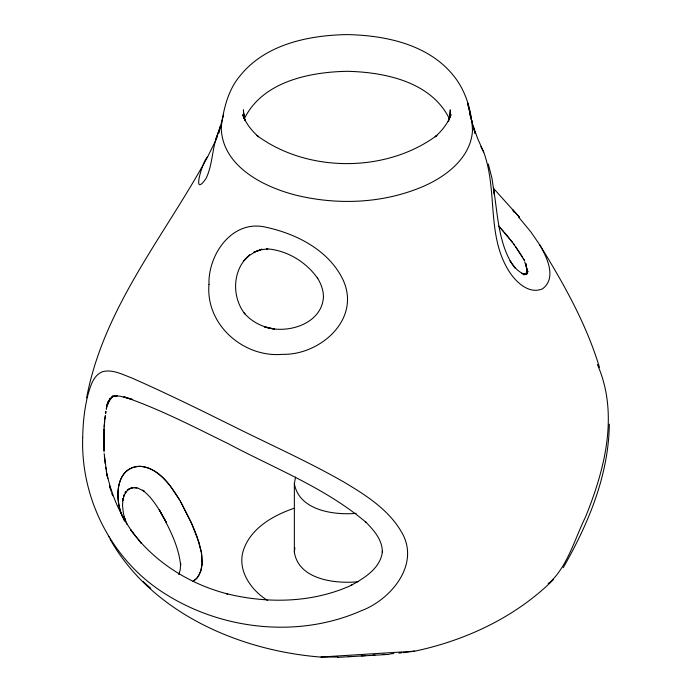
<?xml version="1.0" encoding="UTF-8"?>
<svg xmlns="http://www.w3.org/2000/svg" width="692" height="692" viewBox="0 0 692 692"><rect width="100%" height="100%" fill="white"/><g stroke="black" fill="none" stroke-linecap="round" stroke-linejoin="round"><path stroke-width="1.04" d="M609.315 424.161C608.692 475.317 588.321 523.887 563.245 567.656M450.042 116.991L450.293 109.829L449.791 115.685L448.304 121.481L451.02 114.69C447.897 123.375 442.032 130.745 435.164 136.791L436.894 135.407C386.352 173.009 307.369 173.009 256.827 135.407L258.557 136.791C251.689 130.745 245.816 123.375 242.693 114.69L245.029 120.512M104.025 429.005L103.964 450.483M104.059 428.305L104.051 451.876M358.023 581.738C335.542 583.996 298.572 579.74 294.351 552.112L294.351 483.518L295.553 477.073M294.351 552.112L294.887 547.804M104.129 427.353L104.769 420.009M104.146 427.042L104.648 421.203M243.947 118.116L244.276 114.223L243.956 116.187M104.873 419.144L105.236 416.143M104.855 419.283L105.072 417.388M105.193 416.446L105.314 415.511M105.85 411.844L105.573 413.66L105.937 411.273M106.291 409.171L107.26 404.119M106.326 408.963L107.381 403.566M107.606 402.519L107.831 401.559M86.63 397.839C103.532 307.594 164.713 235.626 207.574 156.972L216.293 139.308M216.942 137.327L216.501 138.755M207.574 156.972C202.843 159.973 191.087 199.633 205.974 178.623C212.202 165.89 212.037 151.254 216.302 137.924L220.549 126.03L218.499 133.608L223.602 114.673M178.934 574.152L180.231 569.68L180.629 563.323L180.621 565.494C178.709 545.417 168.736 527.209 159.281 509.779L166.141 522.105C159.74 510.549 153.209 498.352 142.543 490.135L144.343 491.372L138.322 488.327L135.035 487.592L137.016 487.687L130.753 488.05L132.821 487.531L127.397 489.971L129.248 488.863L125.018 492.92L126.446 491.303L123.487 496.588L124.361 494.572L122.692 500.809L122.934 498.525L122.527 505.541L123.358 513.127L125.416 521.163L124.093 516.716L127.069 524.458M107.952 404.197L109.993 398.203L106.914 405.72M178.925 574.308L179.418 572.846M216.008 138.746L220.549 126.03M216.302 137.924L217.029 136.791M244.388 118.661C262.51 81.647 309.263 72.063 346.856 71.311C384.458 72.063 431.211 81.647 449.324 118.661M108.177 402.606L112.891 395.85L110.988 397.926L114.829 395.573L112.675 396.68L117.147 395.755L114.907 395.902L120.079 396.187L132.579 399.509L123.825 396.767C160.016 409.197 194.123 426.99 228.429 443.788C274.923 468.536 325.352 487.929 365.964 522.252L365.35 521.656C373.568 529.882 382.641 539.898 382.33 552.346L382.451 551.239C380.834 568.046 364.459 578.097 351.052 585.389L351.839 585.069C312.819 603 267.614 603.831 226.379 593.658L227.763 593.987C189.426 584.178 153.892 561.973 130.589 529.683L141.324 543.272L138.556 539.812M321.149 657.011L414.664 651.172L402.986 652.729M549.638 582.69C567.95 565.502 574.559 539.232 585.415 517.235C604.825 469.539 619.176 413.885 597.386 364.485M553.332 579.74C515.505 617.229 465.508 640.576 413.764 651.406M549.145 582.932L548.168 583.321M293.797 508.369C273.132 515.505 251.101 527.97 243.549 549.803C236.716 570.044 250.98 590.259 267.683 600.526M356.181 513.334C333.691 515.358 298.84 510.341 294.351 483.518M401.412 652.885L398.964 653.118M393.791 653.577L390.176 653.879M389.371 654.364L337.86 657.365M382.693 654.468L384.596 654.321M373.04 655.142L374.986 655.013M365.255 655.653L361.388 655.886M351.925 656.423L348.258 656.613M337.912 657.045L321.183 657.054M322.135 657.192C240.6 651.077 152.897 613.709 110.72 540.322M150.761 588.252L142.725 581.315M513.023 210.922L514.45 212.47M493.361 188.207L519.294 217.046L512.824 209.719M498.75 226.102L499.442 226.872M499.226 226.63L512.694 242.632M500.134 227.633L500.818 228.403M518.602 217.08L530.92 231.976L539.587 244.639C563.513 283.357 586.228 323.596 599.462 367.365M501.492 229.164L502.167 229.934M167.213 482.315C160.034 474.072 150.302 466.131 138.781 466.339C114.414 468.493 114.604 500.973 123.072 517.806M502.842 230.704L503.517 231.474M504.183 232.244L504.849 233.022M505.515 233.801L509.468 238.55M167.801 482.999L170.068 485.775M510.116 239.354L514.614 245.184M170.613 486.485L179.366 499.529M513.326 243.463L524.372 260.339M515.618 246.551L522.581 257.13M510.601 261.723C514.095 267.164 518.715 272.319 524.968 274.49L521.448 273.418L524.683 273.997L527.563 273.591L523.835 274.819L526.24 273.565L528.065 271.506L525.6 274.663L526.837 271.87L526.491 273.721L526.612 267.96L527.321 271.913L525.773 263.522L527.321 271.913M510.575 261.688L515.082 268.133M133.271 533.195C120.391 515.505 111.429 495.1 106.975 473.691M510.013 260.884L511.172 262.623C498.214 240.271 497.643 213.75 493.586 188.881L494.399 194.66L491.96 178.216L488.301 164.03M539.587 244.639C546.853 256.896 557.034 277.933 542.597 288.789C529.112 294.628 516.094 282.301 509.303 271.671C486.234 235.834 497.946 190.525 483.673 152.05L477.644 138.547L473.172 126.039L475.214 133.608L469.479 112.934M480.862 146.652L483.673 152.05M180.171 500.904C171.201 486.199 159.506 468.406 140.787 466.365C114.448 465.794 114.526 501.025 123.15 517.962M180.162 500.878L190.923 521.829L198.95 542.346M180.949 502.236L192.264 524.83M523.308 258.401L524.674 260.91M110.011 538.99L110.365 539.656M108.661 536.343L108.99 537.009M192.532 525.444L192.8 526.058M123.453 518.749L124.456 521.093M193.059 526.664L195.006 531.361M195.23 531.932L196.917 536.361M197.116 536.906L201.424 552.259L202.09 564.663L201.026 570.286L199.106 575.026L196.485 578.728L192.843 581.574L197.566 577.431L200.758 571.168L202.211 563.089L201.9 555.382M111.706 493.024L112.632 495.766M524.761 262.008L526.465 267.32M199.114 542.883L201.77 554.387M109.57 485.758L111.222 491.484M109.794 486.597L110.573 489.348M245.167 120.52L243.921 115.685L243.428 109.838L243.636 115.971M106.983 474.729L107.744 478.362M106.923 474.427L107.269 476.183M106.81 473.83L104.163 453.563M106.265 470.871L106.585 472.653M449.921 117.164L449.437 114.223L449.688 117.138M105.677 467.264L105.963 469.072M105.167 463.614L104.362 456.175M82.703 437.448C80.583 499.538 112.571 561.42 165.682 594.168C222.807 630.153 298.486 638.258 360.766 610.967C391.032 599.826 421.013 563.85 401.256 531.603C388.316 509.416 365.86 495.204 344.357 482.315C307.68 461.27 268.937 444.152 231.18 425.217L204.754 412.181C180.482 400.331 156.107 388.662 131.376 377.797C122.328 374.458 112.545 369.104 102.624 371.656C93.264 375.254 90.47 386.205 87.919 394.924C84.398 408.799 82.962 423.158 82.703 437.448M208.984 284.403C205.463 324.652 243.575 357.92 282.63 354.33C319.989 355.255 361.068 319.488 343.206 280.217C329.098 250.106 295.934 233.463 264.751 226.967C231.898 219.926 207.998 254.647 208.984 284.403M221.224 127.051C221.639 165.907 263.107 186.831 295.934 195.161C338.552 205.576 385.055 203.422 425.39 185.482C447.707 175.24 470.88 156.989 472.498 130.606C471.71 111.196 465.976 90.989 453.623 75.783C428.478 44.297 385.219 35.283 346.856 34.6C308.494 35.283 265.244 44.297 240.089 75.783C228.031 89.977 223.551 108.955 221.224 127.051M323.449 297.084C321.771 324.237 286.903 334.556 264.43 326.832L274.577 329.029C262.96 327.411 251.767 322.065 244.172 312.974L244.882 313.917C231.396 296.799 232.296 269.145 249.682 254.898L243.368 261.178L248.722 255.936L255.054 251.879L262 249.163L253.704 252.329L260.72 249.812L267.839 248.904L266.602 248.826C286.886 250.167 306.106 261.87 317.714 278.418L317.42 277.942C321.01 283.668 323.484 290.251 323.449 297.084M469.384 110.071L467.61 103.169L471.927 121.714L469.384 110.071"/></g></svg>
